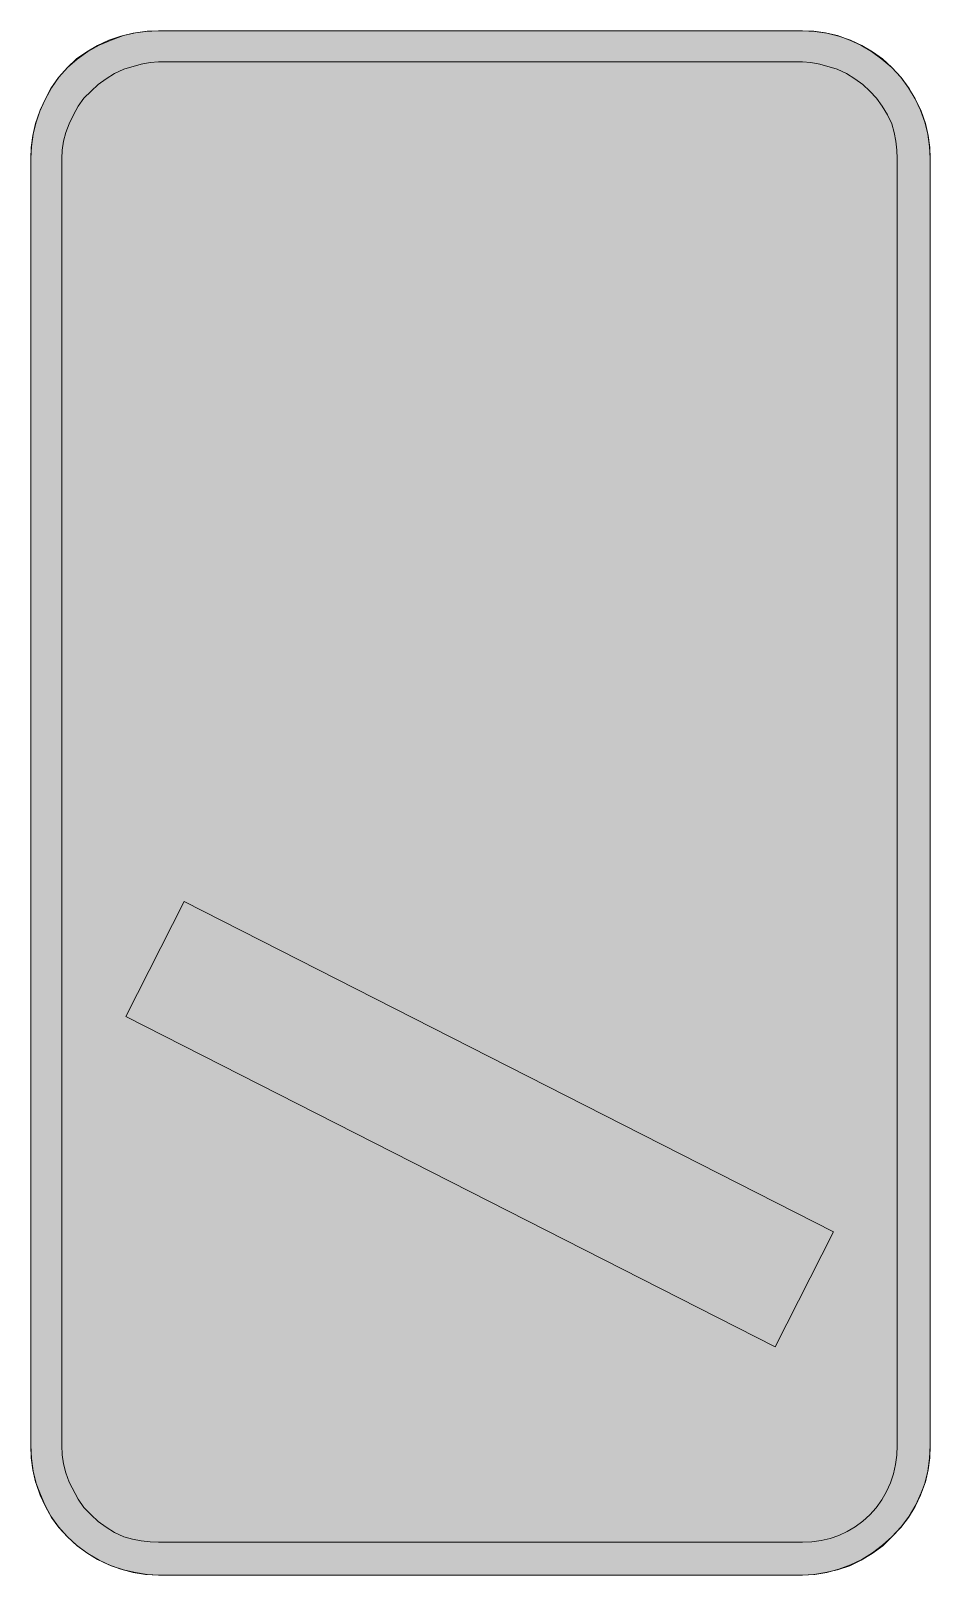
# Model space of a CAD drawing. Header units: metres. Extents: x 210 to 358, y 10 to 264.
import ezdxf

# ---------------------------------------------------------------- set-up
doc = ezdxf.new("R2010")
doc.units = ezdxf.units.M
for name, color, linetype, true_color in [('FILL_BLUE_0000FF', 7, 'Continuous', 0x0000ff), ('FILL_WHITE_FFFFFF', 7, 'Continuous', 0xffffff), ('STROKE_BLUE_0000FF', 7, 'Continuous', 0x0000ff)]:
    doc.layers.add(name, color=color, linetype=linetype, true_color=true_color)

msp = doc.modelspace()

# ---------------------------------------------------------------- hatches: boundary and pattern name
at = {"layer": 'FILL_BLUE_0000FF', "true_color": 0x0000ff}
h = msp.add_hatch(color=7, dxfattribs=at)
h.dxf.hatch_style = 1
h.paths.add_polyline_path([(231.15, 15.48), (229.75, 15.54), (228.3, 15.7), (226.85, 15.99), (225.45, 16.38), (223.93, 17.11), (222.53, 17.95), (221.23, 18.91), (220.05, 19.98), (218.85, 21.2), (217.91, 22.57), (216.45, 25.38), (215.88, 26.91), (215.51, 28.38), (215.31, 29.85), (215.25, 31.38), (215.25, 242.88), (215.31, 244.28), (215.51, 245.73), (215.88, 247.18), (216.45, 248.58), (217.14, 250.1), (217.91, 251.5), (218.85, 252.8), (220.05, 253.98), (221.23, 255.05), (222.53, 256), (223.93, 256.85), (225.45, 257.58), (228.3, 258.4), (229.75, 258.68), (231.15, 258.78), (337.05, 258.78), (338.45, 258.68), (339.9, 258.4), (342.75, 257.58), (344.27, 256.85), (345.68, 256), (346.97, 255.05), (348.15, 253.98), (349.22, 252.8), (350.18, 251.5), (351.02, 250.1), (351.75, 248.58), (352.14, 247.18), (352.43, 245.73), (352.59, 244.28), (352.65, 242.88), (352.65, 31.38), (352.58, 29.81), (352.37, 28.25), (352.02, 26.72), (351.53, 25.23), (350.89, 23.8), (350.12, 22.44), (349.2, 21.16), (348.15, 19.98), (346.98, 18.93), (345.74, 18.01), (344.43, 17.24), (343.05, 16.6), (341.62, 16.11), (340.13, 15.76), (338.61, 15.55), (337.05, 15.48), (231.15, 15.48)])
at = {"layer": 'FILL_WHITE_FFFFFF', "true_color": 0xffffff}
h = msp.add_hatch(color=7, dxfattribs=at)
h.dxf.hatch_style = 1
h.paths.add_polyline_path([(231.15, 10.08), (229.3, 10.19), (227.36, 10.49), (225.37, 10.97), (223.35, 11.58), (221.38, 12.54), (219.53, 13.64), (217.78, 14.91), (216.15, 16.38), (214.69, 18.01), (213.45, 19.75), (212.44, 21.61), (211.65, 23.58), (210.91, 25.43), (210.45, 27.37), (210.22, 29.36), (210.15, 31.38), (210.15, 242.88), (210.22, 244.73), (210.45, 246.67), (210.91, 248.66), (211.65, 250.68), (212.44, 252.52), (213.45, 254.39), (214.69, 256.21), (216.15, 257.88), (217.78, 259.22), (219.53, 260.47), (221.38, 261.55), (223.35, 262.38), (225.37, 263.12), (227.36, 263.58), (229.3, 263.81), (231.15, 263.88), (337.05, 263.88), (338.9, 263.81), (340.84, 263.58), (342.83, 263.12), (344.85, 262.38), (346.65, 261.55), (348.41, 260.47), (350.12, 259.22), (351.75, 257.88), (353.26, 256.21), (354.6, 254.39), (355.72, 252.52), (356.55, 250.68), (357.29, 248.66), (357.75, 246.67), (357.98, 244.73), (358.05, 242.88), (358.05, 31.38), (357.98, 29.36), (357.75, 27.37), (357.29, 25.43), (356.55, 23.58), (355.72, 21.61), (354.6, 19.75), (353.26, 18.01), (351.75, 16.38), (350.25, 14.91), (348.53, 13.64), (346.69, 12.54), (344.85, 11.58), (342.83, 10.97), (340.84, 10.49), (338.9, 10.19), (337.05, 10.08), (231.15, 10.08)])
h = msp.add_hatch(color=7, dxfattribs=at)
h.dxf.hatch_style = 1
h.paths.add_polyline_path([(342.15, 66.48), (332.55, 47.58), (225.75, 101.88), (235.35, 120.78), (342.15, 66.48)])

# ---------------------------------------------------------------- linework, layer by layer
at = {"layer": 'FILL_BLUE_0000FF', "lineweight": 0, "true_color": 0x0000ff}
msp.add_lwpolyline([(231.15, 15.48), (229.75, 15.54), (228.3, 15.7), (226.85, 15.99), (225.45, 16.38), (223.93, 17.11), (222.53, 17.95), (221.23, 18.91), (220.05, 19.98), (218.85, 21.2), (217.91, 22.57), (216.45, 25.38), (215.88, 26.91), (215.51, 28.38), (215.31, 29.85), (215.25, 31.38), (215.25, 242.88), (215.31, 244.28), (215.51, 245.73), (215.88, 247.18), (216.45, 248.58), (217.14, 250.1), (217.91, 251.5), (218.85, 252.8), (220.05, 253.98), (221.23, 255.05), (222.53, 256), (223.93, 256.85), (225.45, 257.58), (228.3, 258.4), (229.75, 258.68), (231.15, 258.78), (337.05, 258.78), (338.45, 258.68), (339.9, 258.4), (342.75, 257.58), (344.27, 256.85), (345.68, 256), (346.97, 255.05), (348.15, 253.98), (349.22, 252.8), (350.18, 251.5), (351.02, 250.1), (351.75, 248.58), (352.14, 247.18), (352.43, 245.73), (352.59, 244.28), (352.65, 242.88), (352.65, 31.38), (352.58, 29.81), (352.37, 28.25), (352.02, 26.72), (351.53, 25.23), (350.89, 23.8), (350.12, 22.44), (349.2, 21.16), (348.15, 19.98), (346.98, 18.93), (345.74, 18.01), (344.43, 17.24), (343.05, 16.6), (341.62, 16.11), (340.13, 15.76), (338.61, 15.55), (337.05, 15.48)], close=True, dxfattribs=at)
at = {"layer": 'FILL_WHITE_FFFFFF', "lineweight": 0, "true_color": 0xffffff}
msp.add_lwpolyline([(231.15, 10.08), (229.3, 10.19), (227.36, 10.49), (225.37, 10.97), (223.35, 11.58), (221.38, 12.54), (219.53, 13.64), (217.78, 14.91), (216.15, 16.38), (214.69, 18.01), (213.45, 19.75), (212.44, 21.61), (211.65, 23.58), (210.91, 25.43), (210.45, 27.37), (210.22, 29.36), (210.15, 31.38), (210.15, 242.88), (210.22, 244.73), (210.45, 246.67), (210.91, 248.66), (211.65, 250.68), (212.44, 252.52), (213.45, 254.39), (214.69, 256.21), (216.15, 257.88), (217.78, 259.22), (219.53, 260.47), (221.38, 261.55), (223.35, 262.38), (225.37, 263.12), (227.36, 263.58), (229.3, 263.81), (231.15, 263.88), (337.05, 263.88), (338.9, 263.81), (340.84, 263.58), (342.83, 263.12), (344.85, 262.38), (346.65, 261.55), (348.41, 260.47), (350.12, 259.22), (351.75, 257.88), (353.26, 256.21), (354.6, 254.39), (355.72, 252.52), (356.55, 250.68), (357.29, 248.66), (357.75, 246.67), (357.98, 244.73), (358.05, 242.88), (358.05, 31.38), (357.98, 29.36), (357.75, 27.37), (357.29, 25.43), (356.55, 23.58), (355.72, 21.61), (354.6, 19.75), (353.26, 18.01), (351.75, 16.38), (350.25, 14.91), (348.53, 13.64), (346.69, 12.54), (344.85, 11.58), (342.83, 10.97), (340.84, 10.49), (338.9, 10.19), (337.05, 10.08)], close=True, dxfattribs=at)
at = {"layer": 'FILL_WHITE_FFFFFF', "lineweight": 0, "true_color": 0x0000ff}
msp.add_lwpolyline([(342.15, 66.48), (332.55, 47.58), (225.75, 101.88), (235.35, 120.78)], close=True, dxfattribs=at)
at = {"layer": 'STROKE_BLUE_0000FF', "lineweight": 0, "true_color": 0x0000ff}
msp.add_lwpolyline([(358.05, 31.38), (358.05, 242.88), (357.95, 244.9), (357.66, 246.91), (357.16, 248.89), (356.48, 250.83), (355.59, 252.71), (354.51, 254.52), (353.23, 256.25), (351.75, 257.88), (350.22, 259.26), (348.57, 260.46), (346.81, 261.49), (344.96, 262.34), (343.05, 263.01), (341.08, 263.49), (339.07, 263.78), (337.05, 263.88), (231.15, 263.88), (229.03, 263.78), (226.95, 263.49), (224.93, 263.01), (222.98, 262.34), (221.11, 261.49), (219.34, 260.46), (217.68, 259.26), (216.15, 257.88), (214.77, 256.25), (213.57, 254.52), (212.54, 252.71), (211.69, 250.83), (211.02, 248.89), (210.54, 246.91), (210.25, 244.9), (210.15, 242.88), (210.15, 31.38), (210.25, 29.26), (210.54, 27.18), (211.02, 25.16), (211.69, 23.2), (212.54, 21.34), (213.57, 19.57), (214.77, 17.91), (216.15, 16.38), (217.68, 14.99), (219.34, 13.75), (221.11, 12.67), (222.98, 11.77), (224.93, 11.05), (226.95, 10.52), (229.03, 10.19), (231.15, 10.08), (337.05, 10.08), (339.07, 10.19), (341.08, 10.52), (343.05, 11.05), (344.96, 11.77), (346.81, 12.67), (348.57, 13.75), (350.22, 14.99), (351.75, 16.38), (353.23, 17.91), (354.51, 19.57), (355.59, 21.34), (356.48, 23.2), (357.16, 25.16), (357.66, 27.18), (357.95, 29.26), (358.05, 31.38)], dxfattribs=at)

doc.saveas('drawing.dxf')
